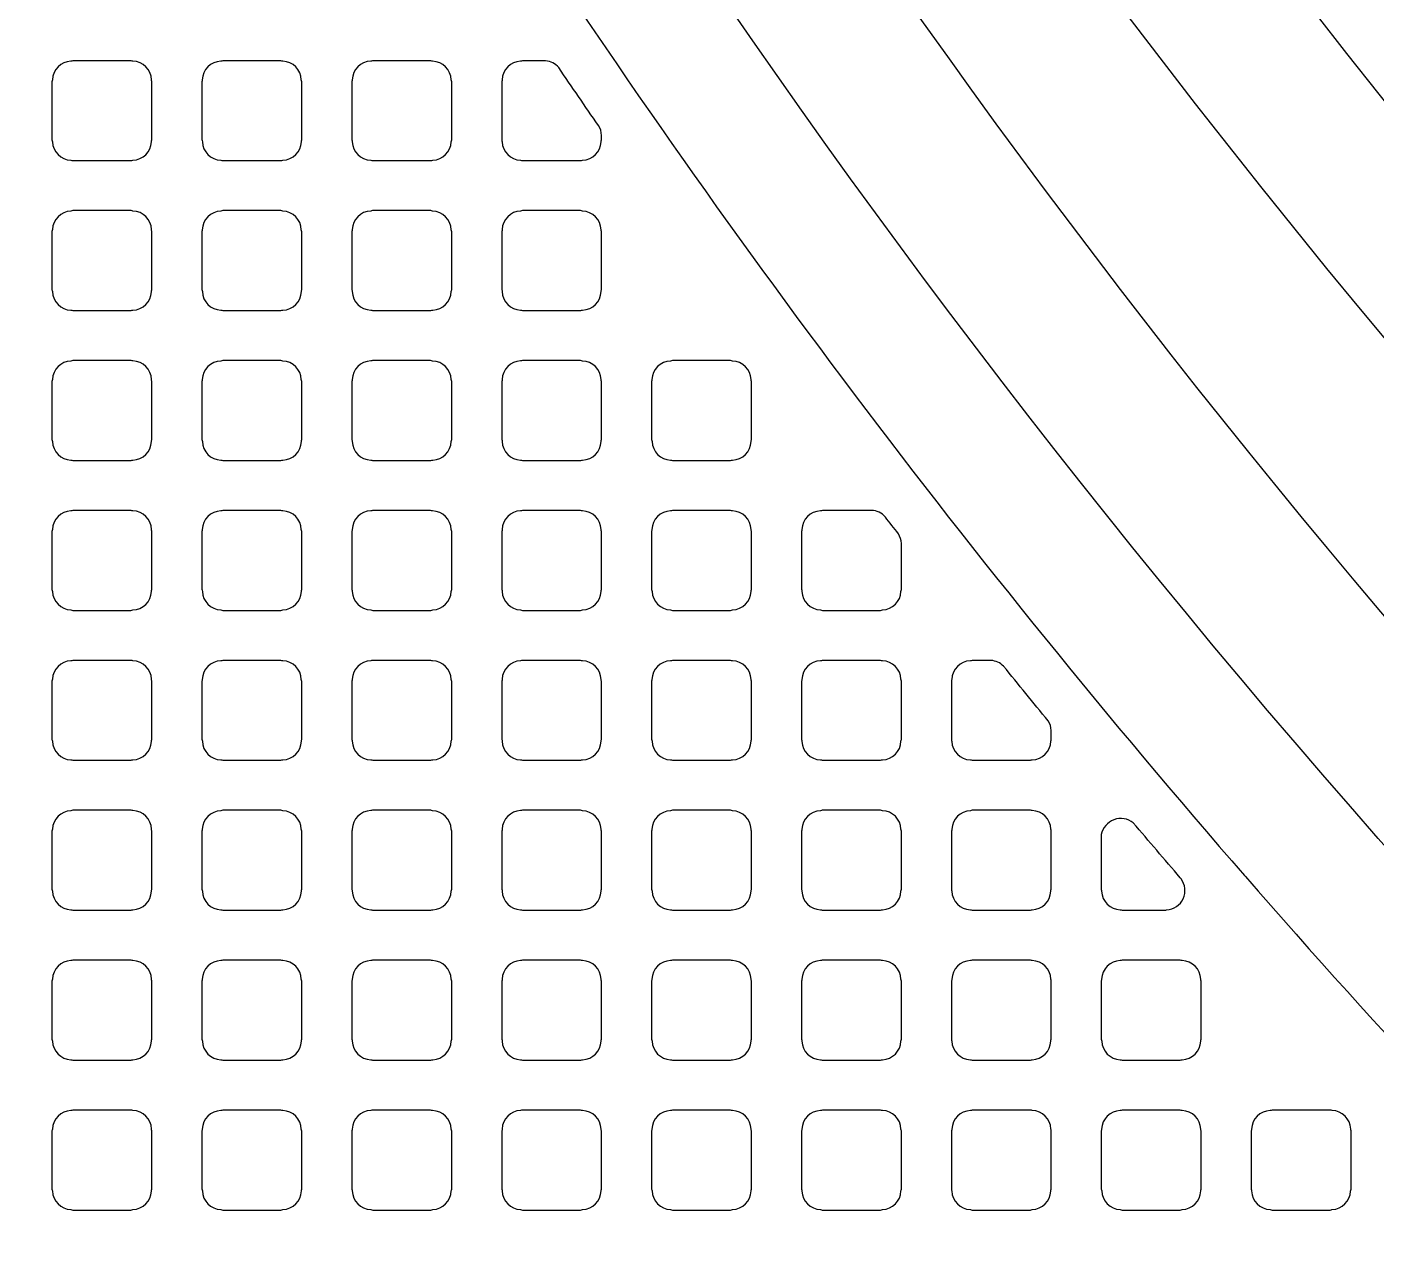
# Model space of a CAD drawing. Extents: x 0 to 248, y 0 to 175.
# Drawn here: x 87.295 to 88.666, y 143.239 to 144.467 of the extents above; entities that cross this region are included whole.
import ezdxf

# ---------------------------------------------------------------- set-up
doc = ezdxf.new("R2010")
doc.units = 0
doc.layers.add('gbr-dxf', color=7, linetype='Continuous')

msp = doc.modelspace()

# ---------------------------------------------------------------- linework, layer by layer
at = {"layer": 'gbr-dxf', "linetype": 'Continuous'}
for points in [[(86.7997, 149.7335, 0.198929), (89.3032, 143.6898, -0.008685), (89.3049, 143.6882), (90.9814, 142.0119, -0.008773), (90.983, 142.0102, -0.121503), (92.603, 139.3263, -0.017805)], [(92.4568, 139.2832, 0.121503), (90.8736, 141.9041, -0.008636), (90.872, 141.9058), (89.1955, 143.582, -0.008712), (89.1938, 143.5837, -0.198755), (86.6473, 149.73, -0.011889)], [(92.791, 139.3798, 0.121763), (91.1195, 142.1497, -0.008691), (91.1179, 142.1514), (89.279, 143.9902, -0.008915), (89.2774, 143.9919, -0.198702), (86.9933, 149.5055, -0.011933)], [(87.1457, 149.509, 0.198897), (89.3868, 144.098, -0.008509), (89.3884, 144.0964), (91.2273, 142.2575, -0.008751), (91.2289, 142.2558, -0.121762), (92.9373, 139.4227, -0.017203)], [(93.1142, 139.4709, 0.122078), (91.3569, 142.3872, -0.008495), (91.3554, 142.3888), (89.5165, 144.2277, -0.008901), (89.5148, 144.2294, -0.198823), (87.3288, 149.5094, -0.007746)], [(87.4812, 149.5075, 0.198838), (89.6243, 144.3355, -0.008522), (89.6258, 144.3339), (91.4647, 142.495, -0.008926), (91.4664, 142.4932, -0.121858), (93.2587, 139.5196, -0.022069)], [(86.6478, 148.0695, 0.07327), (87.4091, 145.8289, -0.0085), (87.4101, 145.8269), (87.5696, 145.516, -0.007866), (87.5705, 145.5142, 0.077048), (89.1565, 143.3449, -0.013913), (89.1595, 143.3421), (90.7355, 141.766, -0.008796)], [(90.6261, 141.6599), (89.0545, 143.2315, -0.013659), (89.0516, 143.2343, -0.077228), (87.4341, 145.4462, -0.009209), (87.433, 145.4484), (87.2735, 145.7594, -0.008596)], [(87.2755, 145.3647, 0.006915), (87.3941, 145.1431, 0.283708), (87.4129, 145.1336, -0.042373), (87.4133, 145.1336), (87.438, 145.1366, -0.318565), (87.4639, 145.1226, 0.008601), (87.6205, 144.8539, -0.030858), (87.6221, 144.8512, 0.00782), (87.7725, 144.6118, -0.028261), (87.774, 144.6095, 0.034835), (88.5327, 143.604, -0.014848), (88.5336, 143.6031, 0.017277), (88.96, 143.146, -0.023954), (88.9618, 143.1444), (89.3066, 142.7996), (89.3068, 142.7993), (89.4463, 142.6599), (89.4465, 142.6596), (89.9162, 142.19), (89.9164, 142.1897), (90.0559, 142.0503), (90.0561, 142.05), (90.5258, 141.5804)]]:
    msp.add_lwpolyline(points, format="xyb", dxfattribs=at)
for points in [[(87.3202, 144.3521, -0.098843), (87.3206, 144.3502, 0.393729), (87.3395, 144.3313, -0.09841), (87.3414, 144.3309), (87.4006, 144.3309, -0.095462), (87.4024, 144.3313, 0.393729), (87.4213, 144.3501, -0.09841), (87.4218, 144.352), (87.4218, 144.4115, -0.089302), (87.4214, 144.4132, 0.393729), (87.4025, 144.4321, -0.088868), (87.4008, 144.4324), (87.3413, 144.4324, -0.092621), (87.3395, 144.432, 0.393729), (87.3207, 144.4132, -0.101678), (87.3202, 144.4112)], [(87.4726, 144.3523, -0.10699), (87.4731, 144.3502, 0.393729), (87.4919, 144.3313, -0.104195), (87.494, 144.3309), (87.5529, 144.3309, -0.101214), (87.5549, 144.3313, 0.393729), (87.5738, 144.3502, -0.101678), (87.5742, 144.3521), (87.5742, 144.4111, -0.104567), (87.5737, 144.4131, 0.393729), (87.5549, 144.432, -0.095482), (87.553, 144.4324), (87.4938, 144.4324, -0.098843), (87.4919, 144.432, 0.393729), (87.473, 144.4131, -0.09841), (87.4726, 144.4112)], [(87.625, 144.352, -0.095462), (87.6255, 144.3502, 0.393729), (87.6443, 144.3313, -0.101678), (87.6463, 144.3309), (87.7054, 144.3309, -0.098843), (87.7073, 144.3313, 0.393729), (87.7261, 144.3502, -0.101678), (87.7266, 144.3521), (87.7266, 144.4111, -0.104567), (87.7261, 144.4131, 0.393729), (87.7072, 144.432, -0.09841), (87.7053, 144.4324), (87.6461, 144.4324, -0.089302), (87.6443, 144.4321, 0.393729), (87.6255, 144.4132, -0.09841), (87.625, 144.4113)], [(87.7774, 144.352, -0.095462), (87.7778, 144.3502, 0.393729), (87.7967, 144.3313, -0.09841), (87.7986, 144.3309), (87.8578, 144.3309, -0.098843), (87.8597, 144.3313, 0.393729), (87.8785, 144.3502, -0.09841), (87.879, 144.3521), (87.879, 144.3563, -0.036092), (87.879, 144.3566, 0.134237), (87.8758, 144.3666, -0.001997), (87.8354, 144.4255, 0.195229), (87.8221, 144.4324), (87.7985, 144.4324, -0.092621), (87.7967, 144.432, 0.393729), (87.7779, 144.4132, -0.09841), (87.7774, 144.4113)], [(87.3202, 144.1997, -0.098843), (87.3206, 144.1978, 0.393729), (87.3395, 144.1789, -0.095482), (87.3413, 144.1785), (87.4007, 144.1785, -0.092621), (87.4024, 144.1789, 0.393729), (87.4213, 144.1977, -0.09841), (87.4218, 144.1996), (87.4218, 144.2591, -0.089302), (87.4214, 144.2608, 0.393729), (87.4025, 144.2797, -0.092282), (87.4007, 144.2801), (87.3414, 144.2801, -0.095462), (87.3395, 144.2796, 0.393729), (87.3207, 144.2608, -0.101678), (87.3202, 144.2588)], [(87.4726, 144.1999, -0.10699), (87.4731, 144.1978, 0.393729), (87.4919, 144.1789, -0.101678), (87.4939, 144.1785), (87.553, 144.1785, -0.098843), (87.5549, 144.1789, 0.393729), (87.5738, 144.1978, -0.101678), (87.5742, 144.1997), (87.5742, 144.2587, -0.104567), (87.5737, 144.2607, 0.393729), (87.5549, 144.2796, -0.09841), (87.553, 144.2801), (87.4938, 144.2801, -0.101214), (87.4919, 144.2796, 0.393729), (87.473, 144.2607, -0.09841), (87.4726, 144.2588)], [(87.625, 144.1996, -0.095462), (87.6255, 144.1978, 0.393729), (87.6443, 144.1789, -0.09841), (87.6462, 144.1785), (87.7054, 144.1785, -0.095462), (87.7073, 144.1789, 0.393729), (87.7261, 144.1978, -0.101678), (87.7266, 144.1997), (87.7266, 144.2587, -0.104567), (87.7261, 144.2607, 0.393729), (87.7072, 144.2796, -0.101678), (87.7053, 144.2801), (87.6461, 144.2801, -0.092621), (87.6443, 144.2797, 0.393729), (87.6255, 144.2608, -0.09841), (87.625, 144.2589)], [(87.7774, 144.1997, -0.098843), (87.7779, 144.1978, 0.393729), (87.7967, 144.1789, -0.09841), (87.7986, 144.1785), (87.8578, 144.1785, -0.095462), (87.8597, 144.1789, 0.393729), (87.8785, 144.1978, -0.09841), (87.879, 144.1997), (87.879, 144.2588, -0.101214), (87.8785, 144.2607, 0.393729), (87.8596, 144.2796, -0.101678), (87.8577, 144.2801), (87.7985, 144.2801, -0.092621), (87.7967, 144.2797, 0.393729), (87.7779, 144.2608, -0.101678), (87.7774, 144.2588)], [(87.3202, 144.0473, -0.098843), (87.3206, 144.0454, 0.393729), (87.3395, 144.0265, -0.092282), (87.3413, 144.0261), (87.4007, 144.0261, -0.089302), (87.4024, 144.0265, 0.393729), (87.4213, 144.0453, -0.09841), (87.4218, 144.0472), (87.4218, 144.1067, -0.089302), (87.4214, 144.1084, 0.393729), (87.4025, 144.1273, -0.095482), (87.4007, 144.1277), (87.3414, 144.1277, -0.098843), (87.3395, 144.1272, 0.393729), (87.3207, 144.1084, -0.101678), (87.3202, 144.1064)], [(87.4726, 144.0475, -0.10699), (87.4731, 144.0454, 0.393729), (87.4919, 144.0265, -0.09841), (87.4938, 144.0261), (87.553, 144.0261, -0.095462), (87.5549, 144.0265, 0.393729), (87.5738, 144.0454, -0.101678), (87.5742, 144.0473), (87.5742, 144.1063, -0.104567), (87.5737, 144.1083, 0.393729), (87.5549, 144.1272, -0.101678), (87.5529, 144.1277), (87.4939, 144.1277, -0.104567), (87.4919, 144.1272, 0.393729), (87.473, 144.1083, -0.09841), (87.4726, 144.1064)], [(87.625, 144.0472, -0.095462), (87.6255, 144.0454, 0.393729), (87.6443, 144.0265, -0.095482), (87.6462, 144.0261), (87.7055, 144.0261, -0.092621), (87.7073, 144.0265, 0.393729), (87.7261, 144.0454, -0.101678), (87.7266, 144.0473), (87.7266, 144.1063, -0.104567), (87.7261, 144.1083, 0.393729), (87.7072, 144.1272, -0.104195), (87.7052, 144.1277), (87.6462, 144.1277, -0.095462), (87.6443, 144.1273, 0.393729), (87.6255, 144.1084, -0.09841), (87.625, 144.1065)], [(87.7774, 144.0473, -0.098843), (87.7779, 144.0454, 0.393729), (87.7967, 144.0265, -0.095482), (87.7986, 144.0261), (87.8579, 144.0261, -0.092621), (87.8597, 144.0265, 0.393729), (87.8785, 144.0454, -0.09841), (87.879, 144.0473), (87.879, 144.1064, -0.101214), (87.8785, 144.1083, 0.393729), (87.8596, 144.1272, -0.104195), (87.8576, 144.1277), (87.7986, 144.1277, -0.095462), (87.7967, 144.1273, 0.393729), (87.7779, 144.1084, -0.101678), (87.7774, 144.1064)], [(87.9298, 144.0474, -0.104567), (87.9303, 144.0454, 0.393729), (87.9491, 144.0265, -0.09841), (87.951, 144.0261), (88.0102, 144.0261, -0.095462), (88.0121, 144.0265, 0.393729), (88.031, 144.0454, -0.092282), (88.0314, 144.0472), (88.0314, 144.1065, -0.095462), (88.0309, 144.1083, 0.393729), (88.0121, 144.1272, -0.101678), (88.0101, 144.1277), (87.9511, 144.1277, -0.104567), (87.9491, 144.1272, 0.393729), (87.9302, 144.1083, -0.095482), (87.9298, 144.1065)], [(87.3202, 143.8949, -0.098843), (87.3206, 143.893, 0.393729), (87.3395, 143.8741, -0.101678), (87.3414, 143.8736), (87.4005, 143.8736, -0.098843), (87.4024, 143.8741, 0.393729), (87.4213, 143.8929, -0.09841), (87.4218, 143.8948), (87.4218, 143.9543, -0.089302), (87.4214, 143.956, 0.393729), (87.4025, 143.9749, -0.09841), (87.4006, 143.9753), (87.3415, 143.9753, -0.101214), (87.3395, 143.9748, 0.393729), (87.3207, 143.956, -0.101678), (87.3202, 143.954)], [(87.4726, 143.8951, -0.10699), (87.4731, 143.893, 0.393729), (87.4919, 143.8741, -0.107228), (87.494, 143.8736), (87.5529, 143.8736, -0.104567), (87.5549, 143.8741, 0.393729), (87.5738, 143.893, -0.101678), (87.5742, 143.8949), (87.5742, 143.9539, -0.104567), (87.5737, 143.9559, 0.393729), (87.5549, 143.9748, -0.104195), (87.5529, 143.9753), (87.4939, 143.9753, -0.10699), (87.4919, 143.9748, 0.393729), (87.473, 143.9559, -0.09841), (87.4726, 143.954)], [(87.625, 143.8948, -0.095462), (87.6255, 143.893, 0.393729), (87.6443, 143.8741, -0.104195), (87.6463, 143.8736), (87.7053, 143.8736, -0.101214), (87.7073, 143.8741, 0.393729), (87.7261, 143.893, -0.101678), (87.7266, 143.8949), (87.7266, 143.9539, -0.104567), (87.7261, 143.9559, 0.393729), (87.7072, 143.9748, -0.107228), (87.7052, 143.9753), (87.6462, 143.9753, -0.098843), (87.6443, 143.9749, 0.393729), (87.6255, 143.956, -0.09841), (87.625, 143.9541)], [(87.7774, 143.8949, -0.098843), (87.7779, 143.893, 0.393729), (87.7967, 143.8741, -0.104195), (87.7987, 143.8736), (87.8577, 143.8736, -0.101214), (87.8597, 143.8741, 0.393729), (87.8785, 143.893, -0.09841), (87.879, 143.8949), (87.879, 143.954, -0.101214), (87.8785, 143.9559, 0.393729), (87.8596, 143.9748, -0.107228), (87.8576, 143.9753), (87.7986, 143.9753, -0.098843), (87.7967, 143.9749, 0.393729), (87.7779, 143.956, -0.101678), (87.7774, 143.954)], [(87.9298, 143.895, -0.104567), (87.9303, 143.893, 0.393729), (87.9491, 143.8741, -0.107228), (87.9512, 143.8736), (88.0101, 143.8736, -0.104567), (88.0121, 143.8741, 0.393729), (88.031, 143.893, -0.092282), (88.0314, 143.8948), (88.0314, 143.9541, -0.095462), (88.0309, 143.9559, 0.393729), (88.0121, 143.9748, -0.104195), (88.0101, 143.9753), (87.9511, 143.9753, -0.10699), (87.9491, 143.9748, 0.393729), (87.9302, 143.9559, -0.095482), (87.9298, 143.9541)], [(88.0822, 143.8951, -0.10699), (88.0827, 143.893, 0.393729), (88.1015, 143.8741, -0.107228), (88.1036, 143.8736), (88.1625, 143.8736, -0.104567), (88.1645, 143.8741, 0.393729), (88.1834, 143.893, -0.101678), (88.1838, 143.8949), (88.1838, 143.9413, -0.03609), (88.1838, 143.9416, 0.133821), (88.1807, 143.9516, -0.000708), (88.1675, 143.9686, 0.203704), (88.1533, 143.9753, -0.047333), (88.1529, 143.9753), (88.1035, 143.9753, -0.10699), (88.1015, 143.9748, 0.393729), (88.0826, 143.9559, -0.09841), (88.0822, 143.954)], [(87.3202, 143.7425, -0.098843), (87.3206, 143.7406, 0.393729), (87.3395, 143.7217, -0.09841), (87.3414, 143.7213), (87.4006, 143.7213, -0.095462), (87.4024, 143.7217, 0.393729), (87.4213, 143.7405, -0.09841), (87.4218, 143.7424), (87.4218, 143.8019, -0.089302), (87.4214, 143.8036, 0.393729), (87.4025, 143.8225, -0.088868), (87.4008, 143.8228), (87.3413, 143.8228, -0.092621), (87.3395, 143.8224, 0.393729), (87.3207, 143.8036, -0.101678), (87.3202, 143.8016)], [(87.4726, 143.7427, -0.10699), (87.4731, 143.7406, 0.393729), (87.4919, 143.7217, -0.104195), (87.494, 143.7213), (87.5529, 143.7213, -0.101214), (87.5549, 143.7217, 0.393729), (87.5738, 143.7406, -0.101678), (87.5742, 143.7425), (87.5742, 143.8015, -0.104567), (87.5737, 143.8035, 0.393729), (87.5549, 143.8224, -0.095482), (87.553, 143.8228), (87.4938, 143.8228, -0.098843), (87.4919, 143.8224, 0.393729), (87.473, 143.8035, -0.09841), (87.4726, 143.8016)], [(87.625, 143.7424, -0.095462), (87.6255, 143.7406, 0.393729), (87.6443, 143.7217, -0.101678), (87.6463, 143.7213), (87.7054, 143.7213, -0.098843), (87.7073, 143.7217, 0.393729), (87.7261, 143.7406, -0.101678), (87.7266, 143.7425), (87.7266, 143.8015, -0.104567), (87.7261, 143.8035, 0.393729), (87.7072, 143.8224, -0.09841), (87.7053, 143.8228), (87.6461, 143.8228, -0.089302), (87.6443, 143.8225, 0.393729), (87.6255, 143.8036, -0.09841), (87.625, 143.8017)], [(87.7774, 143.7425, -0.098843), (87.7779, 143.7406, 0.393729), (87.7967, 143.7217, -0.101678), (87.7987, 143.7213), (87.8578, 143.7213, -0.098843), (87.8597, 143.7217, 0.393729), (87.8785, 143.7406, -0.09841), (87.879, 143.7425), (87.879, 143.8016, -0.101214), (87.8785, 143.8035, 0.393729), (87.8596, 143.8224, -0.09841), (87.8577, 143.8228), (87.7985, 143.8228, -0.089302), (87.7967, 143.8225, 0.393729), (87.7779, 143.8036, -0.101678), (87.7774, 143.8016)], [(87.9298, 143.7426, -0.104567), (87.9303, 143.7406, 0.393729), (87.9491, 143.7217, -0.104195), (87.9512, 143.7213), (88.0101, 143.7213, -0.101214), (88.0121, 143.7217, 0.393729), (88.031, 143.7406, -0.092282), (88.0314, 143.7424), (88.0314, 143.8017, -0.095462), (88.0309, 143.8035, 0.393729), (88.0121, 143.8224, -0.095482), (88.0102, 143.8228), (87.951, 143.8228, -0.098843), (87.9491, 143.8224, 0.393729), (87.9302, 143.8035, -0.095482), (87.9298, 143.8017)], [(88.0822, 143.7424, -0.098843), (88.0826, 143.7405, 0.393729), (88.1015, 143.7217, -0.095482), (88.1033, 143.7213), (88.1625, 143.7213, -0.104567), (88.1645, 143.7217, 0.393729), (88.1834, 143.7406, -0.09841), (88.1838, 143.7425), (88.1838, 143.8016, -0.101214), (88.1834, 143.8036, 0.393729), (88.1645, 143.8224, -0.092282), (88.1627, 143.8228), (88.1033, 143.8228, -0.095462), (88.1015, 143.8224, 0.393729), (88.0826, 143.8035, -0.101678), (88.0822, 143.8016)], [(88.2346, 143.7423, -0.089302), (88.235, 143.7405, 0.393729), (88.2539, 143.7217, -0.095482), (88.2557, 143.7213), (88.3149, 143.7213, -0.104567), (88.3169, 143.7217, 0.393729), (88.3358, 143.7406, -0.095482), (88.3362, 143.7425), (88.3362, 143.7517, 0.130062), (88.333, 143.7614, -0.002001), (88.2877, 143.8169, 0.181426), (88.275, 143.8228), (88.2557, 143.8228, -0.095462), (88.2539, 143.8224, 0.393729), (88.235, 143.8035, -0.092282), (88.2346, 143.8018)], [(87.3202, 143.5901, -0.098843), (87.3206, 143.5882, 0.393729), (87.3395, 143.5693, -0.095482), (87.3413, 143.5689), (87.4007, 143.5689, -0.092621), (87.4024, 143.5693, 0.393729), (87.4213, 143.5881, -0.09841), (87.4218, 143.59), (87.4218, 143.6495, -0.089302), (87.4214, 143.6512, 0.393729), (87.4025, 143.6701, -0.092282), (87.4007, 143.6705), (87.3414, 143.6705, -0.095462), (87.3395, 143.67, 0.393729), (87.3207, 143.6512, -0.101678), (87.3202, 143.6492)], [(87.4726, 143.5903, -0.10699), (87.4731, 143.5882, 0.393729), (87.4919, 143.5693, -0.101678), (87.4939, 143.5689), (87.553, 143.5689, -0.098843), (87.5549, 143.5693, 0.393729), (87.5738, 143.5882, -0.101678), (87.5742, 143.5901), (87.5742, 143.6491, -0.104567), (87.5737, 143.6511, 0.393729), (87.5549, 143.67, -0.09841), (87.553, 143.6705), (87.4938, 143.6705, -0.101214), (87.4919, 143.67, 0.393729), (87.473, 143.6511, -0.09841), (87.4726, 143.6492)], [(87.625, 143.59, -0.095462), (87.6255, 143.5882, 0.393729), (87.6443, 143.5693, -0.09841), (87.6462, 143.5689), (87.7054, 143.5689, -0.095462), (87.7073, 143.5693, 0.393729), (87.7261, 143.5882, -0.101678), (87.7266, 143.5901), (87.7266, 143.6491, -0.104567), (87.7261, 143.6511, 0.393729), (87.7072, 143.67, -0.101678), (87.7053, 143.6705), (87.6461, 143.6705, -0.092621), (87.6443, 143.6701, 0.393729), (87.6255, 143.6512, -0.09841), (87.625, 143.6493)], [(87.7774, 143.5901, -0.098843), (87.7779, 143.5882, 0.393729), (87.7967, 143.5693, -0.09841), (87.7986, 143.5689), (87.8578, 143.5689, -0.095462), (87.8597, 143.5693, 0.393729), (87.8785, 143.5882, -0.09841), (87.879, 143.5901), (87.879, 143.6492, -0.101214), (87.8785, 143.6511, 0.393729), (87.8596, 143.67, -0.101678), (87.8577, 143.6705), (87.7985, 143.6705, -0.092621), (87.7967, 143.6701, 0.393729), (87.7779, 143.6512, -0.101678), (87.7774, 143.6492)], [(87.9298, 143.5902, -0.104567), (87.9303, 143.5882, 0.393729), (87.9491, 143.5693, -0.101678), (87.9511, 143.5689), (88.0102, 143.5689, -0.098843), (88.0121, 143.5693, 0.393729), (88.031, 143.5882, -0.092282), (88.0314, 143.59), (88.0314, 143.6493, -0.095462), (88.0309, 143.6511, 0.393729), (88.0121, 143.67, -0.09841), (88.0102, 143.6705), (87.951, 143.6705, -0.101214), (87.9491, 143.67, 0.393729), (87.9302, 143.6511, -0.095482), (87.9298, 143.6493)], [(88.0822, 143.59, -0.098843), (88.0826, 143.5881, 0.393729), (88.1015, 143.5693, -0.092282), (88.1033, 143.5689), (88.1626, 143.5689, -0.101214), (88.1645, 143.5693, 0.393729), (88.1834, 143.5882, -0.09841), (88.1838, 143.5901), (88.1838, 143.6492, -0.101214), (88.1834, 143.6512, 0.393729), (88.1645, 143.67, -0.095482), (88.1626, 143.6705), (88.1034, 143.6705, -0.098843), (88.1015, 143.67, 0.393729), (88.0826, 143.6511, -0.101678), (88.0822, 143.6492)], [(88.2346, 143.59, -0.092621), (88.235, 143.5882, 0.393729), (88.2539, 143.5693, -0.095482), (88.2557, 143.5689), (88.3151, 143.5689, -0.092621), (88.3168, 143.5693, 0.393729), (88.3357, 143.5881, -0.104195), (88.3362, 143.5901), (88.3362, 143.6493, -0.095462), (88.3358, 143.6512, 0.393729), (88.3169, 143.6701, -0.092282), (88.3151, 143.6705), (88.2558, 143.6705, -0.095462), (88.2539, 143.67, 0.393729), (88.2351, 143.6512, -0.095482), (88.2346, 143.6493)], [(88.387, 143.5899, -0.092621), (88.3874, 143.5881, 0.393729), (88.4063, 143.5693, -0.092282), (88.4081, 143.5689), (88.4518, 143.5689, -0.038465), (88.4535, 143.5691, 0.59903), (88.4681, 143.6008, -0.030679), (88.4673, 143.6019, -0.002051), (88.4196, 143.6577, 0.560724), (88.387, 143.6457)], [(87.3202, 143.4377, -0.098843), (87.3206, 143.4358, 0.393729), (87.3395, 143.4169, -0.092282), (87.3413, 143.4165), (87.4007, 143.4165, -0.089302), (87.4024, 143.4169, 0.393729), (87.4213, 143.4357, -0.09841), (87.4218, 143.4376), (87.4218, 143.4971, -0.089302), (87.4214, 143.4988, 0.393729), (87.4025, 143.5177, -0.095482), (87.4007, 143.5181), (87.3414, 143.5181, -0.098843), (87.3395, 143.5176, 0.393729), (87.3207, 143.4988, -0.101678), (87.3202, 143.4968)], [(87.4726, 143.4379, -0.10699), (87.4731, 143.4358, 0.393729), (87.4919, 143.4169, -0.09841), (87.4938, 143.4165), (87.553, 143.4165, -0.095462), (87.5549, 143.4169, 0.393729), (87.5738, 143.4358, -0.101678), (87.5742, 143.4377), (87.5742, 143.4967, -0.104567), (87.5737, 143.4987, 0.393729), (87.5549, 143.5176, -0.101678), (87.5529, 143.5181), (87.4939, 143.5181, -0.104567), (87.4919, 143.5176, 0.393729), (87.473, 143.4987, -0.09841), (87.4726, 143.4968)], [(87.625, 143.4376, -0.095462), (87.6255, 143.4358, 0.393729), (87.6443, 143.4169, -0.095482), (87.6462, 143.4165), (87.7055, 143.4165, -0.092621), (87.7073, 143.4169, 0.393729), (87.7261, 143.4358, -0.101678), (87.7266, 143.4377), (87.7266, 143.4967, -0.104567), (87.7261, 143.4987, 0.393729), (87.7072, 143.5176, -0.104195), (87.7052, 143.5181), (87.6462, 143.5181, -0.095462), (87.6443, 143.5177, 0.393729), (87.6255, 143.4988, -0.09841), (87.625, 143.4969)], [(87.7774, 143.4377, -0.098843), (87.7779, 143.4358, 0.393729), (87.7967, 143.4169, -0.095482), (87.7986, 143.4165), (87.8579, 143.4165, -0.092621), (87.8597, 143.4169, 0.393729), (87.8785, 143.4358, -0.09841), (87.879, 143.4377), (87.879, 143.4968, -0.101214), (87.8785, 143.4987, 0.393729), (87.8596, 143.5176, -0.104195), (87.8576, 143.5181), (87.7986, 143.5181, -0.095462), (87.7967, 143.5177, 0.393729), (87.7779, 143.4988, -0.101678), (87.7774, 143.4968)], [(87.9298, 143.4378, -0.104567), (87.9303, 143.4358, 0.393729), (87.9491, 143.4169, -0.09841), (87.951, 143.4165), (88.0102, 143.4165, -0.095462), (88.0121, 143.4169, 0.393729), (88.031, 143.4358, -0.092282), (88.0314, 143.4376), (88.0314, 143.4969, -0.095462), (88.0309, 143.4987, 0.393729), (88.0121, 143.5176, -0.101678), (88.0101, 143.5181), (87.9511, 143.5181, -0.104567), (87.9491, 143.5176, 0.393729), (87.9302, 143.4987, -0.095482), (87.9298, 143.4969)], [(88.0822, 143.4376, -0.098843), (88.0826, 143.4357, 0.393729), (88.1015, 143.4169, -0.088868), (88.1032, 143.4165), (88.1626, 143.4165, -0.098843), (88.1645, 143.4169, 0.393729), (88.1834, 143.4358, -0.09841), (88.1838, 143.4377), (88.1838, 143.4968, -0.101214), (88.1834, 143.4988, 0.393729), (88.1645, 143.5176, -0.09841), (88.1626, 143.5181), (88.1034, 143.5181, -0.101214), (88.1015, 143.5176, 0.393729), (88.0826, 143.4987, -0.101678), (88.0822, 143.4968)], [(88.2346, 143.4376, -0.092621), (88.235, 143.4358, 0.393729), (88.2539, 143.4169, -0.092282), (88.2557, 143.4165), (88.3151, 143.4165, -0.089302), (88.3168, 143.4169, 0.393729), (88.3357, 143.4357, -0.104195), (88.3362, 143.4377), (88.3362, 143.4969, -0.095462), (88.3358, 143.4988, 0.393729), (88.3169, 143.5177, -0.095482), (88.3151, 143.5181), (88.2558, 143.5181, -0.098843), (88.2539, 143.5176, 0.393729), (88.2351, 143.4988, -0.095482), (88.2346, 143.4969)], [(88.387, 143.4378, -0.101214), (88.3875, 143.4358, 0.393729), (88.4063, 143.4169, -0.09841), (88.4082, 143.4165), (88.4674, 143.4165, -0.095462), (88.4693, 143.4169, 0.393729), (88.4882, 143.4358, -0.095482), (88.4886, 143.4376), (88.4886, 143.4968, -0.098843), (88.4881, 143.4987, 0.393729), (88.4693, 143.5176, -0.101678), (88.4673, 143.5181), (88.4083, 143.5181, -0.104567), (88.4063, 143.5176, 0.393729), (88.3874, 143.4987, -0.092282), (88.387, 143.4969)], [(87.3202, 143.2853, -0.098843), (87.3206, 143.2834, 0.393729), (87.3395, 143.2645, -0.101678), (87.3414, 143.264), (87.4005, 143.264, -0.098843), (87.4024, 143.2645, 0.393729), (87.4213, 143.2833, -0.09841), (87.4218, 143.2852), (87.4218, 143.3447, -0.089302), (87.4214, 143.3464, 0.393729), (87.4025, 143.3653, -0.09841), (87.4006, 143.3657), (87.3415, 143.3657, -0.101214), (87.3395, 143.3652, 0.393729), (87.3207, 143.3464, -0.101678), (87.3202, 143.3444)], [(87.4726, 143.2855, -0.10699), (87.4731, 143.2834, 0.393729), (87.4919, 143.2645, -0.107228), (87.494, 143.264), (87.5529, 143.264, -0.104567), (87.5549, 143.2645, 0.393729), (87.5738, 143.2834, -0.101678), (87.5742, 143.2853), (87.5742, 143.3443, -0.104567), (87.5737, 143.3463, 0.393729), (87.5549, 143.3652, -0.104195), (87.5529, 143.3657), (87.4939, 143.3657, -0.10699), (87.4919, 143.3652, 0.393729), (87.473, 143.3463, -0.09841), (87.4726, 143.3444)], [(87.625, 143.2852, -0.095462), (87.6255, 143.2834, 0.393729), (87.6443, 143.2645, -0.104195), (87.6463, 143.264), (87.7053, 143.264, -0.101214), (87.7073, 143.2645, 0.393729), (87.7261, 143.2834, -0.101678), (87.7266, 143.2853), (87.7266, 143.3443, -0.104567), (87.7261, 143.3463, 0.393729), (87.7072, 143.3652, -0.107228), (87.7052, 143.3657), (87.6462, 143.3657, -0.098843), (87.6443, 143.3653, 0.393729), (87.6255, 143.3464, -0.09841), (87.625, 143.3445)], [(87.7774, 143.2853, -0.098843), (87.7779, 143.2834, 0.393729), (87.7967, 143.2645, -0.104195), (87.7987, 143.264), (87.8577, 143.264, -0.101214), (87.8597, 143.2645, 0.393729), (87.8785, 143.2834, -0.09841), (87.879, 143.2853), (87.879, 143.3444, -0.101214), (87.8785, 143.3463, 0.393729), (87.8596, 143.3652, -0.107228), (87.8576, 143.3657), (87.7986, 143.3657, -0.098843), (87.7967, 143.3653, 0.393729), (87.7779, 143.3464, -0.101678), (87.7774, 143.3444)], [(87.9298, 143.2854, -0.104567), (87.9303, 143.2834, 0.393729), (87.9491, 143.2645, -0.107228), (87.9512, 143.264), (88.0101, 143.264, -0.104567), (88.0121, 143.2645, 0.393729), (88.031, 143.2834, -0.092282), (88.0314, 143.2852), (88.0314, 143.3445, -0.095462), (88.0309, 143.3463, 0.393729), (88.0121, 143.3652, -0.104195), (88.0101, 143.3657), (87.9511, 143.3657, -0.10699), (87.9491, 143.3652, 0.393729), (87.9302, 143.3463, -0.095482), (87.9298, 143.3445)], [(88.0822, 143.2852, -0.098843), (88.0826, 143.2833, 0.393729), (88.1015, 143.2645, -0.09841), (88.1034, 143.264), (88.1625, 143.264, -0.10699), (88.1645, 143.2645, 0.393729), (88.1834, 143.2834, -0.09841), (88.1838, 143.2853), (88.1838, 143.3444, -0.101214), (88.1834, 143.3464, 0.393729), (88.1645, 143.3652, -0.101678), (88.1625, 143.3657), (88.1035, 143.3657, -0.104567), (88.1015, 143.3652, 0.393729), (88.0826, 143.3463, -0.101678), (88.0822, 143.3444)], [(88.2346, 143.2852, -0.092621), (88.235, 143.2834, 0.393729), (88.2539, 143.2645, -0.101678), (88.2558, 143.264), (88.3149, 143.264, -0.098843), (88.3168, 143.2645, 0.393729), (88.3357, 143.2833, -0.104195), (88.3362, 143.2853), (88.3362, 143.3445, -0.095462), (88.3358, 143.3464, 0.393729), (88.3169, 143.3653, -0.09841), (88.315, 143.3657), (88.2559, 143.3657, -0.101214), (88.2539, 143.3652, 0.393729), (88.2351, 143.3464, -0.095482), (88.2346, 143.3445)], [(88.387, 143.2854, -0.101214), (88.3875, 143.2834, 0.393729), (88.4063, 143.2645, -0.107228), (88.4084, 143.264), (88.4673, 143.264, -0.104567), (88.4693, 143.2645, 0.393729), (88.4882, 143.2834, -0.095482), (88.4886, 143.2852), (88.4886, 143.3444, -0.098843), (88.4881, 143.3463, 0.393729), (88.4693, 143.3652, -0.104195), (88.4673, 143.3657), (88.4083, 143.3657, -0.10699), (88.4063, 143.3652, 0.393729), (88.3874, 143.3463, -0.092282), (88.387, 143.3445)], [(88.5394, 143.2853, -0.098843), (88.5398, 143.2834, 0.393729), (88.5587, 143.2645, -0.101678), (88.5606, 143.264), (88.6197, 143.264, -0.098843), (88.6216, 143.2645, 0.393729), (88.6405, 143.2833, -0.09841), (88.641, 143.2852), (88.641, 143.3447, -0.089302), (88.6406, 143.3464, 0.393729), (88.6217, 143.3653, -0.09841), (88.6198, 143.3657), (88.5607, 143.3657, -0.101214), (88.5587, 143.3652, 0.393729), (88.5399, 143.3464, -0.101678), (88.5394, 143.3444)]]:
    msp.add_lwpolyline(points, format="xyb", close=True, dxfattribs=at)

doc.saveas('drawing.dxf')
